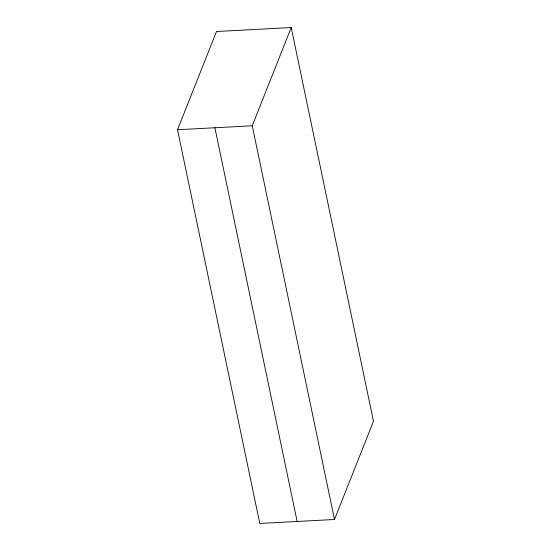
<?xml version="1.0" encoding="UTF-8"?>
<svg xmlns="http://www.w3.org/2000/svg" width="551" height="551" viewBox="0 0 551 551"><rect width="100%" height="100%" fill="white"/><g stroke="black" fill="none" stroke-linecap="round" stroke-linejoin="round"><path stroke-width="0.83" d="M177.532 129.733L216.502 31.51L291.217 27.55L373.468 421.267L334.498 519.49L259.783 523.45L177.532 129.733L252.248 125.78L291.217 27.55M252.248 125.78L334.498 519.49M214.89 127.756L297.141 521.473"/></g></svg>
